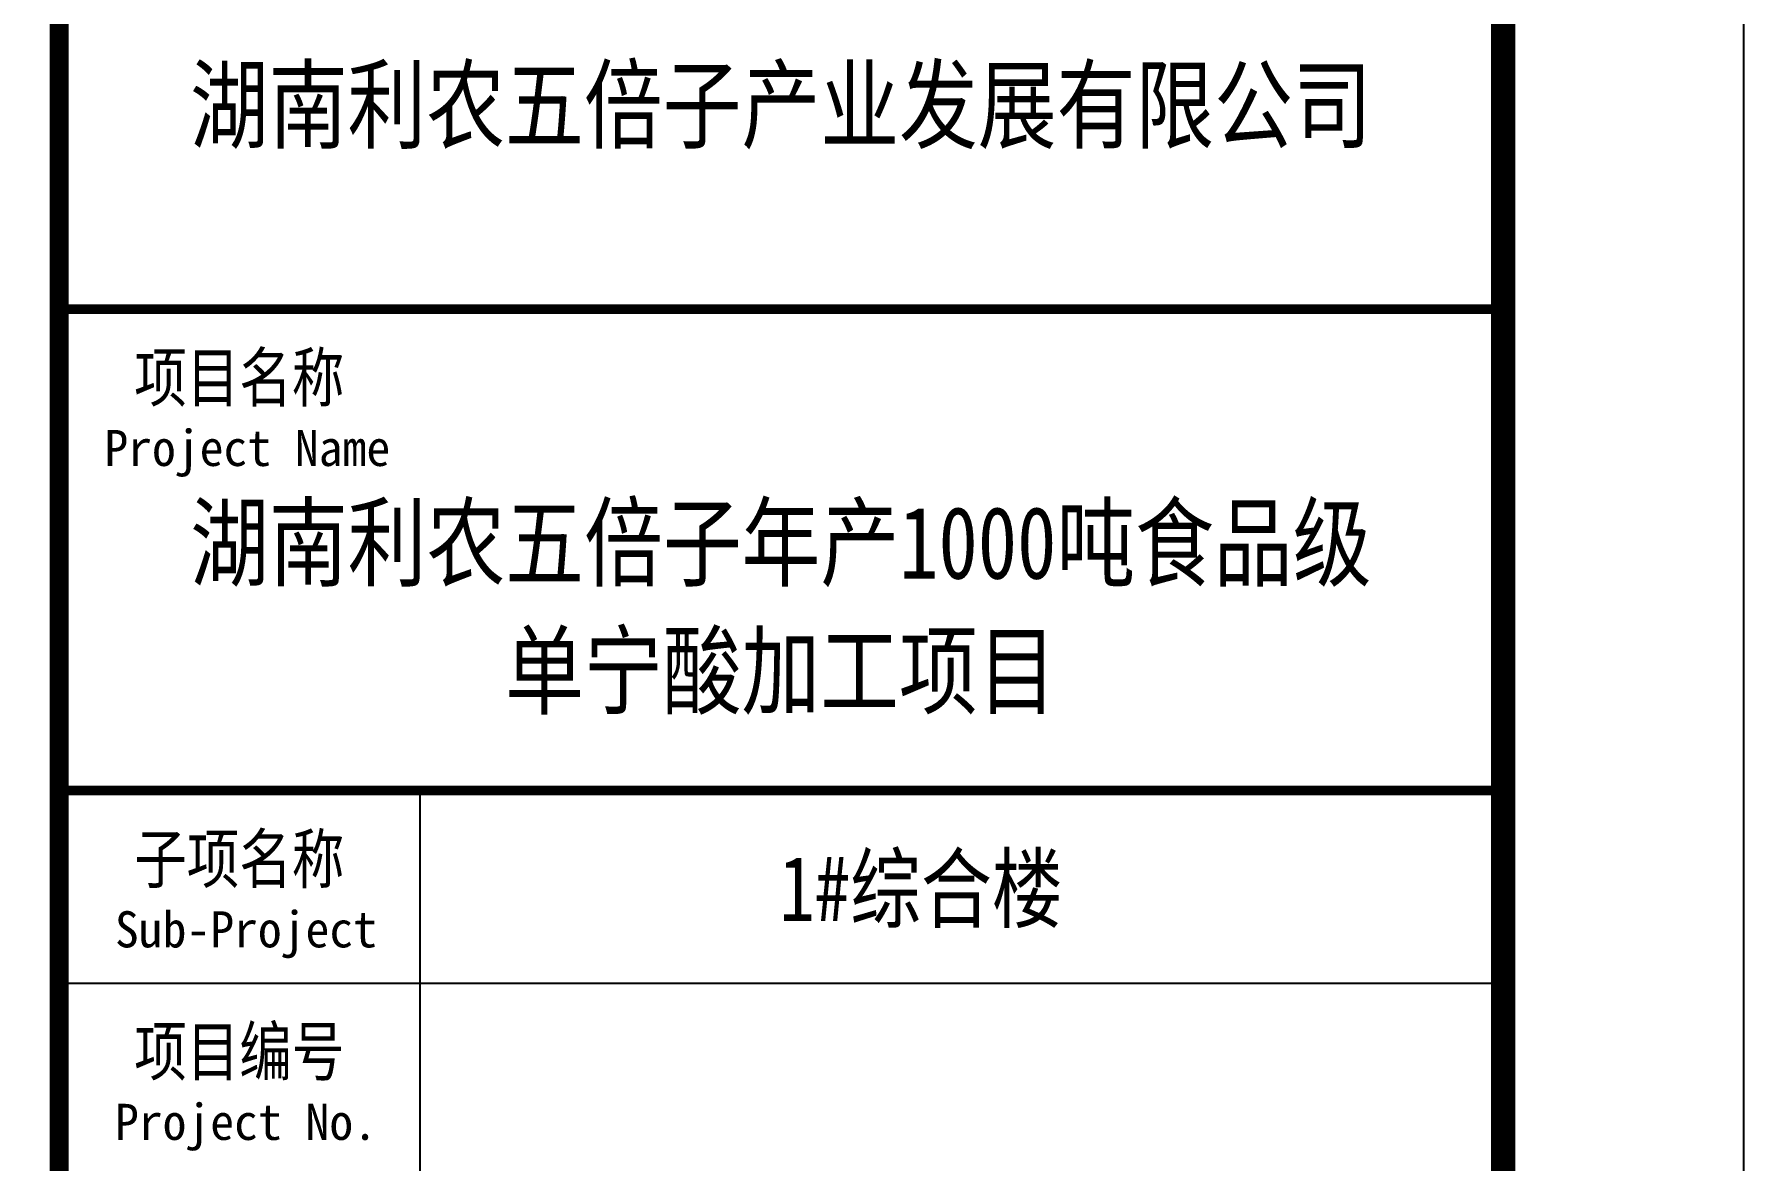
# Model space of a CAD drawing. Extents: x -6243262 to 3079315, y -2914302 to 172723.
# Drawn here: x -2146887 to -2139783, y -714489 to -709808 of the extents above; entities that cross this region are included whole.
import ezdxf
from ezdxf.enums import TextEntityAlignment as Align

# ---------------------------------------------------------------- set-up
doc = ezdxf.new("R2010")
doc.units = 0
doc.header["$LTSCALE"] = 1000
doc.layers.add('P-图框', color=7, linetype='Continuous')
doc.layers.add('PUB_TITLE', color=4, linetype='Continuous')
doc.styles.add('STYLE-ARIAL', font='')
doc.styles.add('图签', font='', dxfattribs={"width": 0.66})
doc.styles.get('STYLE-ARIAL').set_extended_font_data('NSimSun')
doc.styles.get('图签').set_extended_font_data('SimSun')

# ---------------------------------------------------------------- blocks, each defined once
blk = doc.blocks.new('TQ-A2')
at = {"layer": 'P-图框'}
for p, q in [((-4500.000000000116, 12200.00022238411), (-4500, 19400.00022238411)), ((-6000, 18600.00022238411), (0, 18600.00022238411))]:
    blk.add_line(p, q, dxfattribs=at)
at = {"layer": 'P-图框', "const_width": 80}
blk.add_lwpolyline([(-6000, 40000), (-6000, 0)], dxfattribs=at)
at = {"layer": 'P-图框'}
blk.add_lwpolyline([(-6000, 31900.00022238411), (-6000, 0), (0, 0), (0, 31900.00022238411)], close=True, dxfattribs=at)
at = {"layer": 'P-图框', "linetype": 'Continuous', "const_width": 40}
for points in [[(-6000, 21400.00022238411), (0, 21400.00022238411)], [(-6000, 19400.00022238411), (0, 19400.00022238411)]]:
    blk.add_lwpolyline(points, dxfattribs=at)
at = {"layer": 'P-图框', "color": 6, "style": '图签', "width": 0.8}
for s, height, p in [('湖南利农五倍子产业发展有限公司', 300, (-3001.347376541351, 22248.70646826166)), ('湖南利农五倍子年产1000吨食品级', 300, (-3001.347376541351, 20429.72782417876)), ('单宁酸加工项目', 300, (-3001.347376541351, 19897.74745540752)), ('1#综合楼', 270, (-2418.780584463966, 18992.04124669859))]:
    blk.add_text(s, height=height, dxfattribs=at).set_placement(p, align=Align.MIDDLE_CENTER)
at = {"layer": 'P-图框'}
for s, height, style, width, p in [('项目名称', 200, '图签', 0.8, (-5251.420774616476, 21116.03740748495)), ('Project Name', 150, 'STYLE-ARIAL', 0.9700000000000001, (-5218.198825408879, 20823.08678610949)), ('子项名称', 200, '图签', 0.8, (-5251.420774616476, 19116.03740748495)), ('Sub-Project', 150, 'STYLE-ARIAL', 0.9700000000000001, (-5223.721875714778, 18823.08678610949)), ('项目编号', 200, '图签', 0.8, (-5251.420774616476, 18316.03740748495)), ('Project No.', 150, 'STYLE-ARIAL', 0.9700000000000001, (-5223.721875714778, 18023.08678610949))]:
    blk.add_text(s, height=height, dxfattribs=dict(at, style=style, width=width)).set_placement(p, align=Align.MIDDLE_CENTER)

msp = doc.modelspace()

# ---------------------------------------------------------------- linework, layer by layer
at = {"layer": 'PUB_TITLE'}
msp.add_lwpolyline([(-2199182.923189893, -733350.498250709), (-2139782.923189893, -733350.498250709), (-2139782.923189893, -691350.498250709), (-2199182.923189893, -691350.498250709)], close=True, dxfattribs=at)
at = {"layer": 'PUB_TITLE', "const_width": 100}
msp.add_lwpolyline([(-2197682.923189893, -732350.498250709), (-2140782.923189893, -732350.498250709), (-2140782.923189893, -692350.498250709), (-2197682.923189893, -692350.498250709)], close=True, dxfattribs=at)

# ---------------------------------------------------------------- block references
at = {"layer": 'P-图框'}
msp.add_blockref('TQ-A2', (-2140782.923189893, -732350.498250709), dxfattribs=at)

doc.saveas('drawing.dxf')
